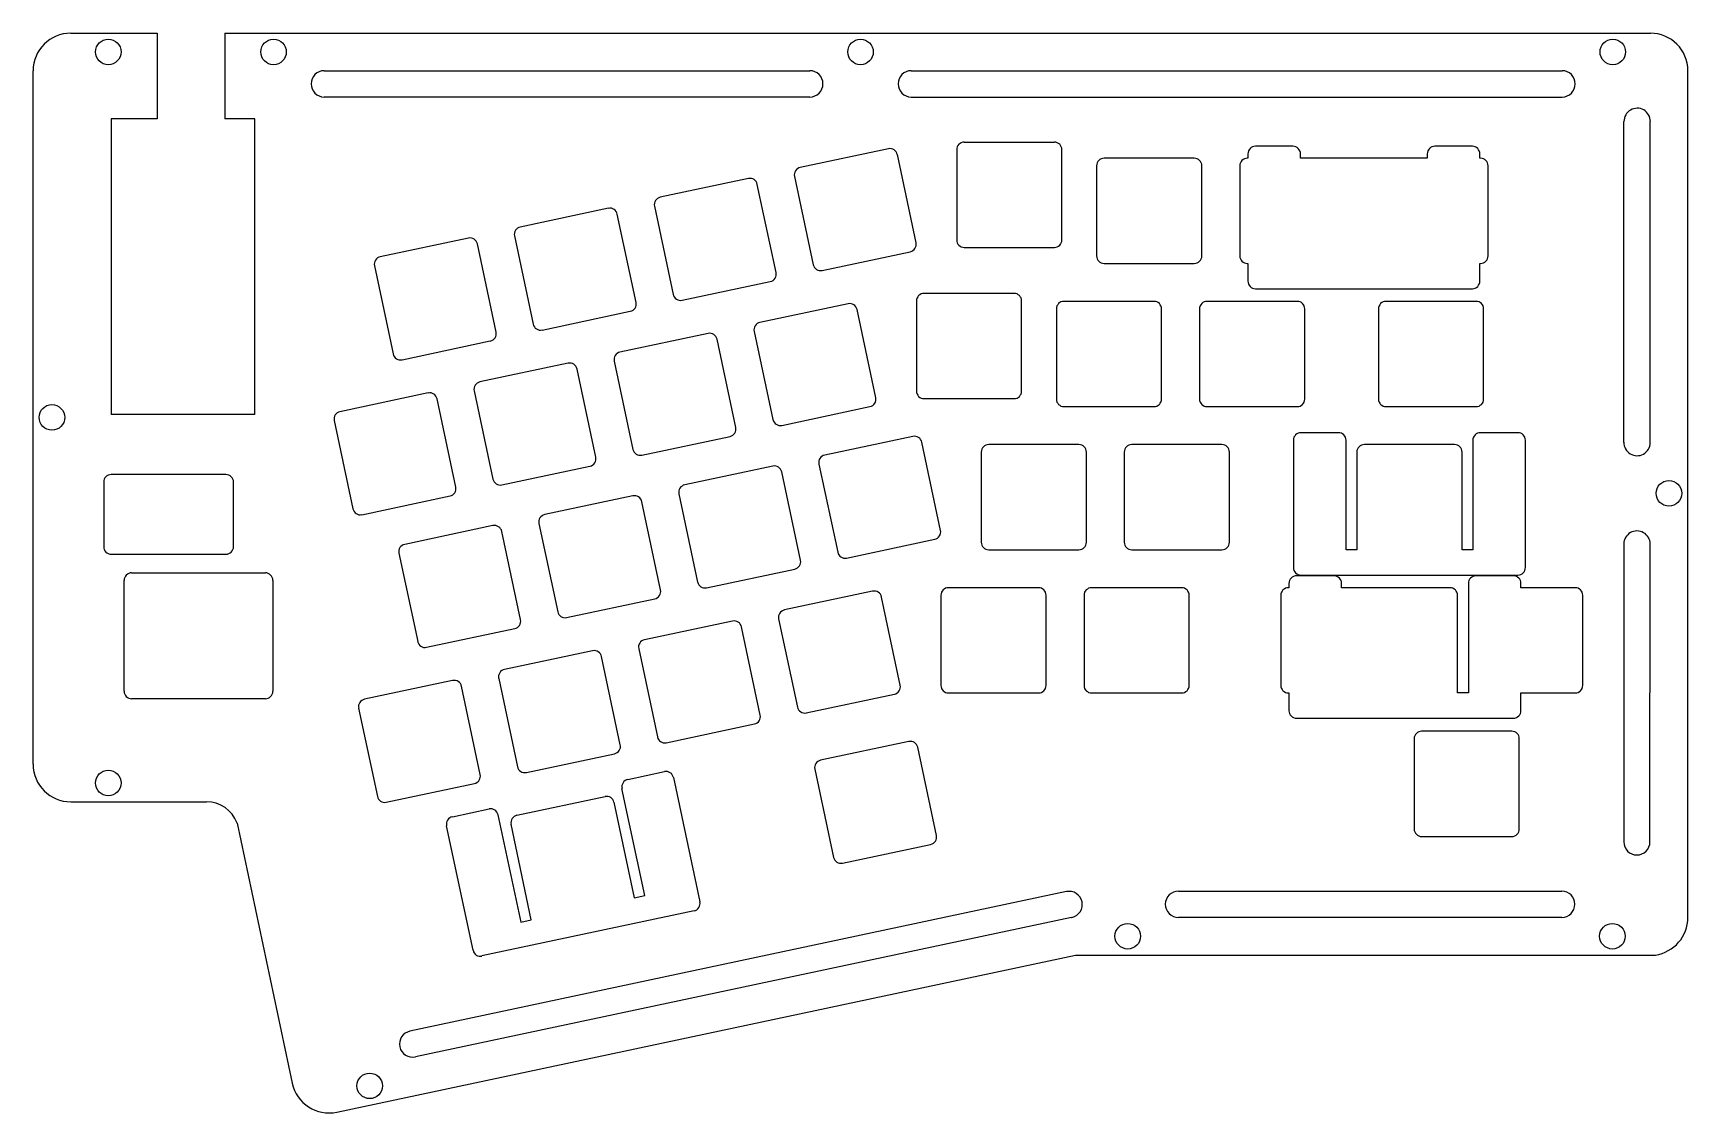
# Model space of a CAD drawing. Header units: inches. Extents: x 24 to 244, y 14 to 158.
import ezdxf

# ---------------------------------------------------------------- set-up
doc = ezdxf.new("R2010")
doc.units = ezdxf.units.IN
doc.header["$MEASUREMENT"] = 0

msp = doc.modelspace()

# ---------------------------------------------------------------- linework, layer by layer
for p, q in [((28.53, 157.85), (40.03, 157.85)), ((40.03, 157.85), (40.03, 146.43)), ((49.03, 157.85), (49.03, 146.43)), ((49.03, 157.85), (238.79, 157.85)), ((23.53, 60.58), (23.53, 152.85)), ((62.28, 152.85), (126.91, 152.85)), ((140.41, 152.85), (227.04, 152.85)), ((243.79, 40.19), (243.79, 152.85)), ((123.66, 149.35), (62.28, 149.35)), ((126.91, 149.35), (123.66, 149.35)), ((140.41, 149.35), (227.04, 149.35)), ((33.92, 146.43), (33.92, 107.13)), ((40.03, 146.43), (33.92, 146.43)), ((53.03, 146.43), (49.03, 146.43)), ((53.03, 107.13), (53.03, 146.43)), ((235.26, 103.37), (235.27, 146.1)), ((238.76, 103.31), (238.78, 146.1)), ((147.46, 143.35), (159.46, 143.35)), ((53.03, 107.13), (33.92, 107.13)), ((49.2, 99.12), (33.92, 99.12)), ((32.92, 98.12), (32.92, 89.52)), ((50.2, 89.52), (50.2, 98.12)), ((33.92, 88.52), (49.2, 88.52)), ((235.26, 89.87), (235.26, 50.24)), ((238.74, 50.24), (238.76, 89.94)), ((36.64, 86.04), (54.44, 86.04)), ((35.64, 70.29), (35.64, 85.04)), ((55.44, 85.04), (55.44, 70.29)), ((54.44, 69.29), (36.64, 69.29)), ((28.53, 55.58), (46.59, 55.58)), ((50.67, 52.75), (58.03, 18.14)), ((161.07, 43.62), (73.69, 25.05)), ((175.98, 43.69), (226.99, 43.69)), ((161.74, 40.19), (74.41, 21.63)), ((161.74, 40.19), (161.79, 40.2)), ((226.99, 40.19), (175.98, 40.19)), ((63.96, 14.29), (162.27, 35.19)), ((162.27, 35.19), (239.45, 35.19))]:
    msp.add_line(p, q)
at = {"color": 7, "linetype": 'Continuous', "lineweight": 25}
for p, q in [((137.37, 142.46), (125.63, 139.97)), ((141.05, 129.95), (138.56, 141.69)), ((146.46, 142.35), (146.46, 130.35)), ((160.46, 130.35), (160.46, 142.35)), ((178.09, 141.21), (166.09, 141.21)), ((185.22, 141.21), (185.14, 141.21)), ((185.22, 141.79), (185.22, 141.21)), ((191.22, 142.79), (186.22, 142.79)), ((192.22, 141.21), (192.22, 141.79)), ((209.1, 141.21), (192.22, 141.21)), ((209.1, 141.79), (209.1, 141.21)), ((215.1, 142.79), (210.1, 142.79)), ((216.1, 141.21), (216.1, 141.79)), ((216.19, 141.21), (216.1, 141.21)), ((124.86, 138.78), (127.36, 127.04)), ((165.09, 140.21), (165.09, 128.21)), ((179.09, 128.21), (179.09, 140.21)), ((184.14, 140.21), (184.14, 128.21)), ((217.19, 128.21), (217.19, 140.21)), ((118.74, 138.5), (107, 136.01)), ((122.42, 125.99), (119.92, 137.73)), ((100.1, 134.54), (88.37, 132.05)), ((106.23, 134.82), (108.72, 123.08)), ((103.78, 122.03), (101.29, 133.77)), ((81.47, 130.58), (69.73, 128.08)), ((87.6, 130.86), (90.09, 119.12)), ((85.15, 118.07), (82.66, 129.81)), ((128.54, 126.27), (140.28, 128.77)), ((147.46, 129.35), (159.46, 129.35)), ((68.96, 126.9), (71.46, 115.16)), ((166.09, 127.21), (178.09, 127.21)), ((185.14, 127.21), (185.22, 127.21)), ((185.22, 127.21), (185.22, 124.85)), ((216.1, 124.85), (216.1, 127.21)), ((216.1, 127.21), (216.19, 127.21)), ((109.91, 122.31), (121.65, 124.81)), ((186.22, 123.85), (215.1, 123.85)), ((132.01, 121.85), (120.27, 119.36)), ((141.1, 122.22), (141.1, 110.22)), ((154.1, 123.22), (142.1, 123.22)), ((155.1, 110.22), (155.1, 122.22)), ((159.73, 121.16), (159.73, 109.16)), ((172.73, 122.16), (160.73, 122.16)), ((173.73, 109.16), (173.73, 121.16)), ((178.78, 121.16), (178.78, 109.16)), ((191.78, 122.16), (179.78, 122.16)), ((192.78, 109.16), (192.78, 121.16)), ((202.6, 121.16), (202.6, 109.16)), ((215.6, 122.16), (203.6, 122.16)), ((216.6, 109.16), (216.6, 121.16)), ((91.28, 118.35), (103.01, 120.85)), ((135.69, 109.34), (133.2, 121.08)), ((72.64, 114.39), (84.38, 116.89)), ((113.38, 117.89), (101.64, 115.4)), ((117.06, 105.38), (114.56, 117.12)), ((119.5, 118.17), (122, 106.43)), ((94.74, 113.93), (83.01, 111.44)), ((98.42, 101.42), (95.93, 113.16)), ((100.87, 114.21), (103.36, 102.47)), ((82.24, 110.25), (84.73, 98.51)), ((76.11, 109.97), (64.37, 107.47)), ((79.79, 97.46), (77.3, 109.2)), ((123.18, 105.66), (134.92, 108.16)), ((142.1, 109.22), (154.1, 109.22)), ((160.73, 108.16), (172.73, 108.16)), ((179.78, 108.16), (191.78, 108.16)), ((203.6, 108.16), (215.6, 108.16)), ((63.6, 106.29), (66.1, 94.55)), ((104.55, 101.7), (116.29, 104.2)), ((140.63, 104.2), (128.89, 101.71)), ((191.28, 103.69), (191.28, 86.75)), ((197.28, 104.69), (192.28, 104.69)), ((198.28, 89.11), (198.28, 103.69)), ((215.16, 103.69), (215.16, 89.11)), ((221.16, 104.69), (216.16, 104.69)), ((222.16, 86.75), (222.16, 103.69)), ((144.31, 91.69), (141.82, 103.43)), ((149.72, 102.11), (149.72, 90.11)), ((162.72, 103.11), (150.72, 103.11)), ((163.72, 90.11), (163.72, 102.11)), ((168.77, 102.11), (168.77, 90.11)), ((181.77, 103.11), (169.77, 103.11)), ((182.77, 90.11), (182.77, 102.11)), ((199.72, 102.11), (199.72, 89.11)), ((212.72, 103.11), (200.72, 103.11)), ((213.72, 89.11), (213.72, 102.11)), ((85.92, 97.74), (97.65, 100.24)), ((122, 100.24), (110.26, 97.75)), ((125.68, 87.73), (123.18, 99.47)), ((128.12, 100.52), (130.62, 88.78)), ((67.28, 93.78), (79.02, 96.28)), ((103.36, 96.28), (91.63, 93.79)), ((107.04, 83.77), (104.55, 95.51)), ((109.49, 96.56), (111.98, 84.82)), ((90.86, 92.6), (93.35, 80.86)), ((84.73, 92.32), (72.99, 89.82)), ((88.41, 79.81), (85.92, 91.55)), ((131.8, 88.01), (143.54, 90.51)), ((72.22, 88.64), (74.72, 76.9)), ((150.72, 89.11), (162.72, 89.11)), ((169.77, 89.11), (181.77, 89.11)), ((199.72, 89.11), (198.28, 89.11)), ((215.16, 89.11), (213.72, 89.11)), ((113.17, 84.05), (124.91, 86.55)), ((157.36, 84.06), (145.36, 84.06)), ((176.41, 84.06), (164.41, 84.06)), ((190.69, 84.06), (190.6, 84.06)), ((190.69, 84.64), (190.69, 84.06)), ((196.69, 85.64), (191.69, 85.64)), ((192.28, 85.75), (221.16, 85.75)), ((197.69, 84.06), (197.69, 84.64)), ((212.13, 84.06), (197.69, 84.06)), ((214.57, 84.64), (214.57, 70.06)), ((220.57, 85.64), (215.57, 85.64)), ((221.57, 84.06), (221.57, 84.64)), ((228.8, 84.06), (221.57, 84.06)), ((94.54, 80.09), (106.27, 82.59)), ((135.27, 83.59), (123.53, 81.1)), ((138.95, 71.08), (136.46, 82.82)), ((144.36, 83.06), (144.36, 71.06)), ((158.36, 71.06), (158.36, 83.06)), ((163.41, 83.06), (163.41, 71.06)), ((177.41, 71.06), (177.41, 83.06)), ((189.6, 83.06), (189.6, 71.06)), ((213.13, 70.06), (213.13, 83.06)), ((229.8, 71.06), (229.8, 83.06)), ((116.64, 79.63), (104.9, 77.14)), ((122.76, 79.91), (125.26, 68.17)), ((75.9, 76.13), (87.64, 78.63)), ((120.32, 67.12), (117.82, 78.86)), ((98, 75.67), (86.27, 73.18)), ((101.68, 63.16), (99.19, 74.9)), ((104.13, 75.95), (106.62, 64.21)), ((79.37, 71.71), (67.63, 69.21)), ((126.44, 67.4), (138.18, 69.9)), ((145.36, 70.06), (157.36, 70.06)), ((164.41, 70.06), (176.41, 70.06)), ((190.6, 70.06), (190.69, 70.06)), ((190.69, 70.06), (190.69, 67.7)), ((214.57, 70.06), (213.13, 70.06)), ((221.57, 67.7), (221.57, 70.06)), ((221.57, 70.06), (228.8, 70.06)), ((66.86, 68.03), (69.36, 56.29)), ((191.69, 66.7), (220.57, 66.7)), ((107.81, 63.44), (119.55, 65.94)), ((207.35, 63.96), (207.35, 51.96)), ((220.35, 64.96), (208.35, 64.96)), ((221.35, 51.96), (221.35, 63.96)), ((140.08, 63.6), (128.34, 61.11)), ((143.76, 51.09), (141.27, 62.83)), ((127.57, 59.92), (130.07, 48.18)), ((208.35, 50.96), (220.35, 50.96)), ((131.25, 47.41), (142.99, 49.91))]:
    msp.add_line(p, q, dxfattribs=at)
at = {"linetype": 'Continuous', "lineweight": 25}
for p, q in [((83.05, 59.2), (80.56, 70.94)), ((85.5, 71.99), (87.99, 60.25)), ((89.18, 59.48), (100.91, 61.98)), ((102.68, 58.55), (107.57, 59.59)), ((70.54, 55.52), (82.28, 58.02)), ((104.94, 43.09), (101.91, 57.36)), ((108.76, 58.82), (112.28, 42.25)), ((87.91, 53.79), (99.65, 56.28)), ((100.83, 55.51), (103.54, 42.79)), ((79.33, 53.58), (84.22, 54.62)), ((85.4, 53.85), (88.44, 39.58)), ((82.08, 35.83), (78.56, 52.4)), ((89.84, 39.88), (87.14, 52.6)), ((103.54, 42.79), (104.94, 43.09)), ((111.51, 41.06), (83.26, 35.06)), ((88.44, 39.58), (89.84, 39.88))]:
    msp.add_line(p, q, dxfattribs=at)
for centre in [(33.53, 155.35), (55.53, 155.35), (133.66, 155.35), (233.79, 155.35), (26.03, 106.72), (241.26, 96.62), (33.53, 58.08), (169.23, 37.69), (233.74, 37.69), (68.33, 17.78)]:
    msp.add_circle(centre, 1.7)
for centre, radius, start, end in [((28.53, 152.85), 5, 90, 180), ((238.79, 152.85), 5, 0, 90), ((62.28, 151.1), 1.75, 90, 270), ((126.91, 151.1), 1.75, 270, 90), ((140.41, 151.1), 1.75, 90, 270), ((227.04, 151.1), 1.75, 270, 90), ((237.03, 146.1), 1.76, 359.9483, 180.0997), ((237.01, 103.37), 1.75, 178.2789, 360), ((33.92, 98.12), 1, 90, 180), ((49.2, 98.12), 1, 0, 90), ((237.01, 89.87), 1.75, 359.9483, 180), ((33.92, 89.52), 1, 180, 270), ((49.2, 89.52), 1, 270, 0), ((36.64, 85.04), 1, 90, 180), ((54.44, 85.04), 1, 0, 90), ((36.64, 70.29), 1, 180, 270), ((54.44, 70.29), 1, 270, 0), ((28.53, 60.58), 5, 180, 270), ((46.59, 51.22), 4.36, 20.4991, 90), ((237, 50.24), 1.74, 180, 0), ((161.43, 41.91), 1.75, 282, 102), ((175.98, 41.94), 1.75, 90, 270), ((226.99, 41.94), 1.75, 270, 90), ((238.74, 40.19), 5.05, 278.1371, 0), ((74.05, 23.34), 1.75, 102, 282), ((62.92, 19.18), 5, 192, 282)]:
    msp.add_arc(centre, radius, start, end)
at = {"color": 7, "linetype": 'Continuous', "lineweight": 25}
for centre, start, end in [((147.46, 142.35), 90, 180), ((159.46, 142.35), 0, 90), ((137.58, 141.48), 12, 102), ((166.09, 140.21), 90, 180), ((178.09, 140.21), 360, 90), ((185.14, 140.21), 90, 180), ((186.22, 141.79), 90, 180.0001), ((191.22, 141.79), 359.9999, 90), ((210.1, 141.79), 90.0001, 180.0001), ((215.1, 141.79), 359.9999, 90.0001), ((216.19, 140.21), 360, 90), ((125.84, 138.99), 102, 192), ((118.94, 137.52), 12, 102), ((100.31, 133.56), 12, 102), ((107.21, 135.03), 102, 192), ((81.68, 129.6), 12, 102), ((88.57, 131.07), 102, 192), ((147.46, 130.35), 180, 270), ((159.46, 130.35), 270, 0), ((69.94, 127.11), 102, 192), ((140.07, 129.75), 282, 12), ((166.09, 128.21), 180, 270), ((178.09, 128.21), 270, 0), ((185.14, 128.21), 180, 270), ((216.19, 128.21), 270, 0), ((121.44, 125.78), 282, 12), ((128.34, 127.25), 192, 282), ((186.22, 124.85), 179.9999, 270), ((215.1, 124.85), 269.9999, 0.0001), ((102.81, 121.82), 282, 12), ((109.7, 123.29), 192, 282), ((132.22, 120.87), 12, 102), ((142.1, 122.22), 90, 180), ((154.1, 122.22), 0, 90), ((160.73, 121.16), 90, 180), ((172.73, 121.16), 0, 90), ((179.78, 121.16), 90, 180), ((191.78, 121.16), 0, 90), ((203.6, 121.16), 90, 180), ((215.6, 121.16), 0, 90), ((91.07, 119.33), 192, 282), ((120.48, 118.38), 102, 192), ((84.17, 117.86), 282, 12), ((113.58, 116.91), 12, 102), ((72.43, 115.37), 192, 282), ((101.85, 114.42), 102, 192), ((94.95, 112.95), 12, 102), ((83.21, 110.46), 102, 192), ((142.1, 110.22), 180, 270), ((154.1, 110.22), 270, 0), ((76.32, 108.99), 12, 102), ((134.71, 109.14), 282, 12), ((160.73, 109.16), 180, 270), ((172.73, 109.16), 270, 0), ((179.78, 109.16), 180, 270), ((191.78, 109.16), 270, 0), ((203.6, 109.16), 180, 270), ((215.6, 109.16), 270, 0), ((64.58, 106.5), 102, 192), ((122.98, 106.64), 192, 282), ((116.08, 105.17), 282, 12), ((140.84, 103.22), 12, 102), ((192.28, 103.69), 90, 180.0001), ((197.28, 103.69), 359.9999, 90), ((216.16, 103.69), 90.0001, 180.0001), ((221.16, 103.69), 359.9999, 90.0001), ((97.45, 101.21), 282, 12), ((104.34, 102.68), 192, 282), ((129.1, 100.73), 102, 192), ((150.72, 102.11), 90, 180), ((162.72, 102.11), 0, 90), ((169.77, 102.11), 90, 180), ((181.77, 102.11), 0, 90), ((200.72, 102.11), 89.9999, 180), ((212.72, 102.11), 0, 89.9998), ((122.2, 99.26), 12, 102), ((78.81, 97.25), 282, 12), ((85.71, 98.72), 192, 282), ((110.47, 96.77), 102, 192), ((103.57, 95.3), 12, 102), ((67.07, 94.76), 192, 282), ((91.83, 92.81), 102, 192), ((84.94, 91.34), 12, 102), ((143.33, 91.49), 282, 12), ((73.2, 88.85), 102, 192), ((131.6, 88.99), 192, 282), ((150.72, 90.11), 180, 270), ((162.72, 90.11), 270, 0), ((169.77, 90.11), 180, 270), ((181.77, 90.11), 270, 0), ((124.7, 87.52), 282, 12), ((192.28, 86.75), 179.9999, 270), ((221.16, 86.75), 269.9999, 0.0001), ((106.07, 83.56), 282, 12), ((112.96, 85.03), 192, 282), ((145.36, 83.06), 90, 180), ((157.36, 83.06), 0, 90), ((164.41, 83.06), 90, 180), ((176.41, 83.06), 360, 90), ((190.6, 83.06), 90, 180), ((191.69, 84.64), 90, 180.0001), ((196.69, 84.64), 359.9999, 90), ((212.13, 83.06), 360, 90), ((215.57, 84.64), 90.0001, 180.0001), ((220.57, 84.64), 359.9999, 90.0001), ((228.8, 83.06), 0, 90), ((135.48, 82.61), 12, 102), ((87.43, 79.6), 282, 12), ((94.33, 81.07), 192, 282), ((116.84, 78.65), 12, 102), ((123.74, 80.12), 102, 192), ((105.11, 76.16), 102, 192), ((75.69, 77.11), 192, 282), ((98.21, 74.69), 12, 102), ((86.47, 72.2), 102, 192), ((79.58, 70.73), 12, 102), ((137.97, 70.88), 282, 12), ((145.36, 71.06), 180, 270), ((157.36, 71.06), 270, 0), ((164.41, 71.06), 180, 270), ((176.41, 71.06), 270, 0), ((190.6, 71.06), 180, 270), ((228.8, 71.06), 270, 0), ((67.84, 68.24), 102, 192), ((119.34, 66.91), 282, 12), ((126.24, 68.38), 192, 282), ((191.69, 67.7), 179.9999, 270), ((220.57, 67.7), 269.9999, 0.0001), ((107.6, 64.42), 192, 282), ((208.35, 63.96), 90, 180), ((220.35, 63.96), 0, 90), ((100.71, 62.95), 282, 12), ((140.29, 62.62), 12, 102), ((128.55, 60.13), 102, 192), ((70.33, 56.5), 192, 282), ((142.78, 50.89), 282, 12), ((208.35, 51.96), 180, 270), ((220.35, 51.96), 270, 0), ((131.05, 48.39), 192, 282)]:
    msp.add_arc(centre, 1, start, end, dxfattribs=at)
at = {"linetype": 'Continuous', "lineweight": 25}
for centre, start, end in [((88.97, 60.46), 192, 282), ((107.78, 58.61), 11.9999, 102), ((82.07, 58.99), 282, 12), ((102.89, 57.57), 102, 192.0001), ((99.86, 55.3), 12, 102), ((79.54, 52.6), 101.9999, 192.0001), ((84.43, 53.64), 11.9999, 101.9999), ((88.12, 52.81), 102, 192), ((111.3, 42.04), 282, 12.0001), ((83.06, 36.03), 191.9999, 282.0001)]:
    msp.add_arc(centre, 1, start, end, dxfattribs=at)

doc.saveas('drawing.dxf')
